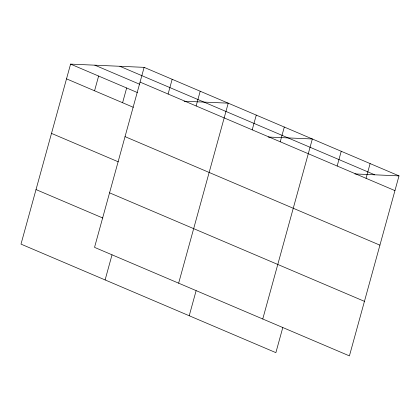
<?xml version="1.0" encoding="UTF-8"?>
<svg xmlns="http://www.w3.org/2000/svg" width="420" height="420" viewBox="0 0 420 420"><rect width="100%" height="100%" fill="white"/><g stroke="black" fill="none" stroke-linecap="round" stroke-linejoin="round"><path stroke-width="0.63" d="M144.123 67.352L94.537 247.364L349.419 355.892L399 175.88L144.123 67.352L70.581 64.108L21 244.12L275.877 352.648L282.786 327.569M94.558 90.788L98.621 76.046M122.598 102.727L126.656 87.985M105.11 279.935L112.014 254.856M168.1 94.033L172.158 79.291M196.135 105.971L200.198 91.229M178.647 283.18L228.233 103.168L184.091 101.22M189.221 315.745L196.124 290.671M252.21 129.848L256.268 115.106M280.245 141.781L284.303 127.045M262.757 318.99L312.344 138.978L268.202 137.03M337.166 166.021L341.229 151.279M366.056 178.322L370.115 163.579M354.858 173.933L399 175.88M119.852 66.281L374.735 174.809M140.065 82.094L394.942 190.617M94.852 65.179L139.592 84.231M70.581 64.108L137.393 92.558M66.523 78.85L133.334 107.3M125.039 136.637L379.916 245.159M51.502 133.387L118.309 161.837M109.562 192.827L364.439 301.35M36.02 189.583L102.832 218.027"/></g></svg>
